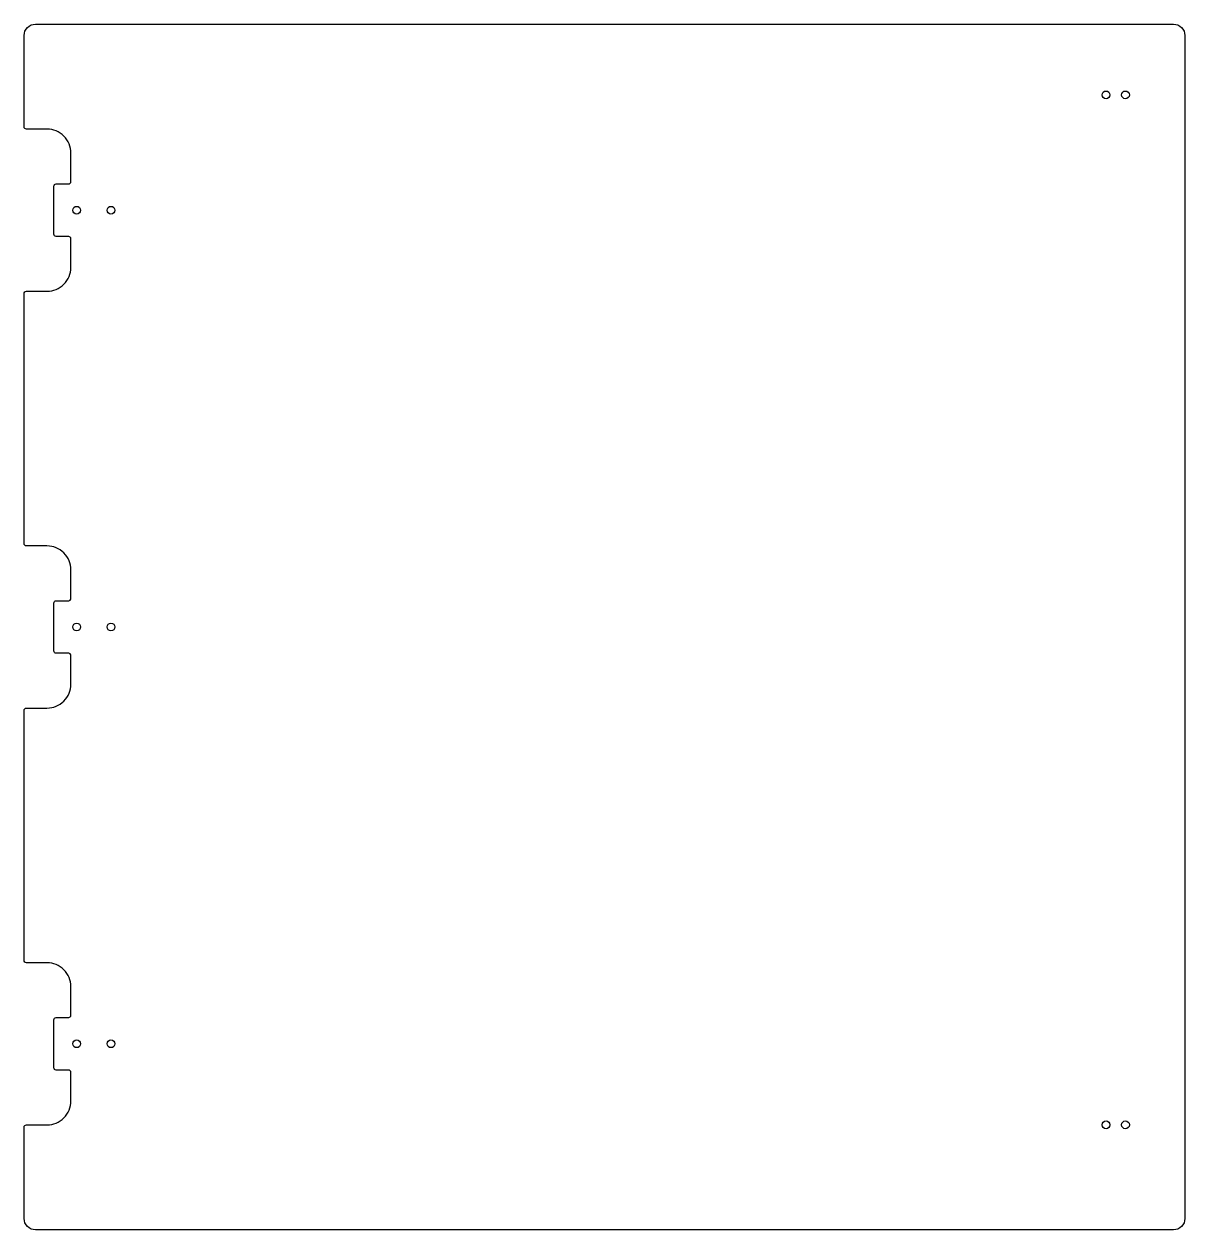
# Model space of a CAD drawing. Header units: millimetres. Extents: x -160 to 348, y -207 to 322.
import ezdxf

# ---------------------------------------------------------------- set-up
doc = ezdxf.new("R2010")
doc.units = ezdxf.units.MM
doc.layers.get('0').update_dxf_attribs({"linetype": 'CONTINUOUS'})

msp = doc.modelspace()

# ---------------------------------------------------------------- linework, layer by layer
msp.add_lwpolyline([(-139.5, -112.5), (-139.5, -100, 0.414214), (-150, -89.5), (-159, -89.5, -0.414214), (-160, -88.5), (-160, 21, -0.414214), (-159, 22), (-150, 22, 0.414214), (-139.5, 32.5), (-139.5, 45, 0.414214), (-140.5, 46), (-146, 46, -0.414214), (-147, 47), (-147, 68, -0.414214), (-146, 69), (-140.5, 69, 0.414214), (-139.5, 70), (-139.5, 82.5, 0.414214), (-150, 93), (-159, 93, -0.414214), (-160, 94), (-160, 203.5, -0.414214), (-159, 204.5), (-150, 204.5, 0.414214), (-139.5, 215), (-139.5, 227.5, 0.414214), (-140.5, 228.5), (-146, 228.5, -0.414214), (-147, 229.5), (-147, 250.5, -0.414214), (-146, 251.5), (-140.5, 251.5, 0.414214), (-139.5, 252.5), (-139.5, 265, 0.414214), (-150, 275.5), (-159, 275.5, -0.414214), (-160, 276.5), (-160, 316.5, -0.414214), (-155, 321.5), (343, 321.5, -0.414214), (348, 316.5), (348, -201.5, -0.414214), (343, -206.5), (-155, -206.5, -0.414214), (-160, -201.5), (-160, -161.5, -0.414214), (-159, -160.5), (-150, -160.5, 0.414214), (-139.5, -150), (-139.5, -137.5, 0.414214), (-140.5, -136.5), (-146, -136.5, -0.414214), (-147, -135.5), (-147, -114.5, -0.414214), (-146, -113.5), (-140.5, -113.5, 0.414214)], format="xyb", close=True)
for centre in [(313.5, 290.5), (322, 290.5), (-137, 240), (-122, 240), (-137, 57.5), (-122, 57.5), (-137, -125), (-122, -125), (313.5, -160.5), (322, -160.5)]:
    msp.add_circle(centre, 1.7)

doc.saveas('drawing.dxf')
